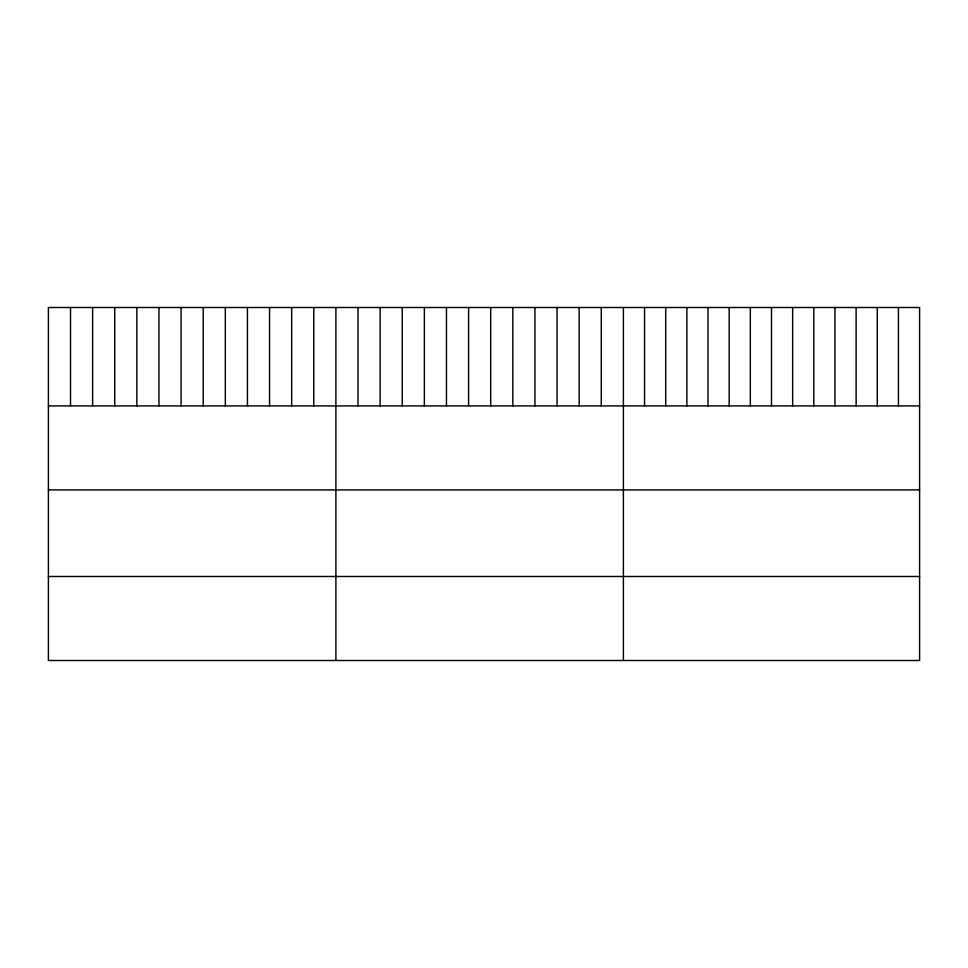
<?xml version="1.0" encoding="UTF-8"?>
<svg xmlns="http://www.w3.org/2000/svg" width="968" height="968" viewBox="0 0 968 968"><rect width="100%" height="100%" fill="white"/><g stroke="black" fill="none" stroke-linecap="round" stroke-linejoin="round"><path stroke-width="1.45" d="M919.6 405.907L919.6 660.503L48.4 660.503L48.4 307.497L919.6 307.497L919.6 405.907L48.4 405.907M48.4 489.929L919.6 489.929M48.4 576.492L919.6 576.492M898.437 307.497L898.437 405.907M877.286 307.497L877.286 405.907M856.123 307.497L856.123 405.907M834.973 307.497L834.973 405.907M813.81 307.497L813.81 405.907M792.659 307.497L792.659 405.907M771.496 307.497L771.496 405.907M750.333 307.497L750.333 405.907M729.182 307.497L729.182 405.907M708.019 307.497L708.019 405.907M686.869 307.497L686.869 405.907M665.706 307.497L665.706 405.907M644.555 307.497L644.555 405.907M623.392 307.497L623.392 660.503M601.273 307.497L601.273 405.907M579.166 307.497L579.166 405.907M557.048 307.497L557.048 405.907M534.929 307.497L534.929 405.907M512.822 307.497L512.822 405.907M490.703 307.497L490.703 405.907M468.585 307.497L468.585 405.907M446.466 307.497L446.466 405.907M424.359 307.497L424.359 405.907M402.24 307.497L402.24 405.907M380.121 307.497L380.121 405.907M358.015 307.497L358.015 405.907M335.896 307.497L335.896 660.503M313.777 307.497L313.777 405.907M291.671 307.497L291.671 405.907M269.552 307.497L269.552 405.907M247.433 307.497L247.433 405.907M225.326 307.497L225.326 405.907M203.207 307.497L203.207 405.907M181.089 307.497L181.089 405.907M158.97 307.497L158.97 405.907M136.863 307.497L136.863 405.907M114.744 307.497L114.744 405.907M92.625 307.497L92.625 405.907M70.519 307.497L70.519 405.907"/></g></svg>
